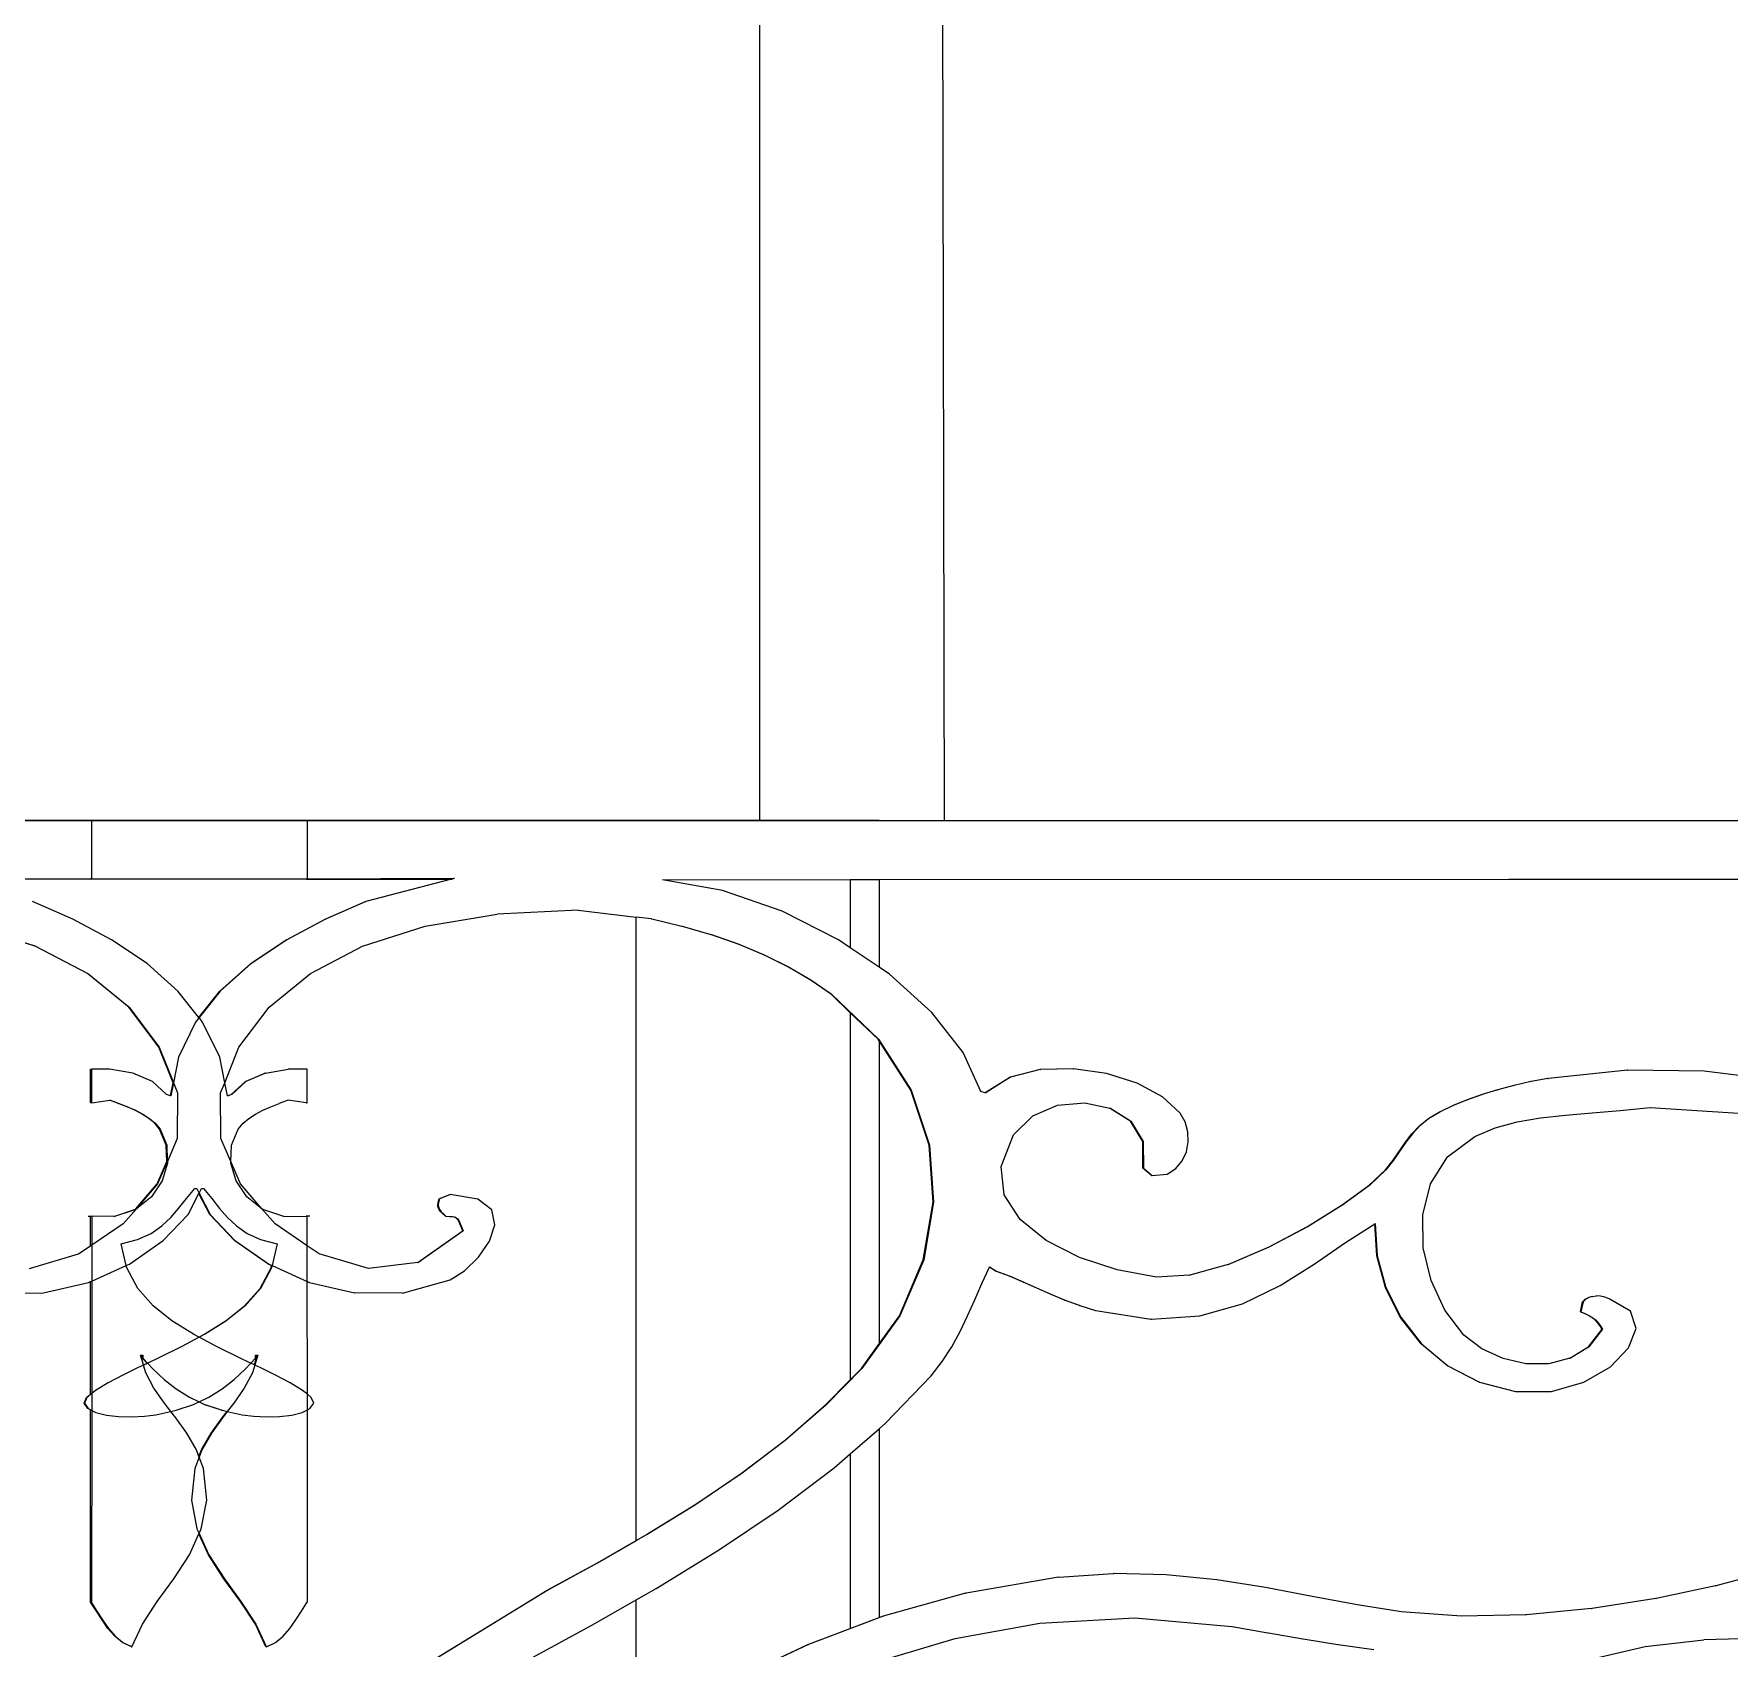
# Model space of a CAD drawing. Header units: inches. Extents: x 1397 to 20304, y -27267 to -746.
# Drawn here: x 13952.55 to 13971.95, y -23959.23 to -23940.76 of the extents above; entities that cross this region are included whole.
import ezdxf

# ---------------------------------------------------------------- set-up
doc = ezdxf.new("R2010")
doc.units = ezdxf.units.IN
doc.header["$LTSCALE"] = 17
doc.header["$MEASUREMENT"] = 0
doc.layers.add('25 BOT BAR', color=12, linetype='Continuous', lineweight=25)
doc.layers.add('WINDOW FRAME', color=161, linetype='Continuous', lineweight=20)

# ---------------------------------------------------------------- blocks, each defined once
blk = doc.blocks.new('A$C99292ed1')
for p, q in [((36.749, 29.91), (14.387, 29.91)), ((36.749, 29.076), (36.749, 29.91)), ((39.216, 29.91), (36.749, 29.91)), ((39.216, 29.91), (39.216, 29.076)), ((42.983, 29.91), (39.216, 29.91)), ((45.432, 29.91), (42.983, 29.91)), ((45.762, 29.91), (45.432, 29.91)), ((45.762, 29.91), (74.642, 29.91)), ((35.053, 29.081), (36.734, 29.076)), ((36.734, 29.07), (35.085, 29.07)), ((36.734, 29.076), (36.734, 29.07)), ((36.749, 29.076), (36.734, 29.076)), ((36.749, 29.07), (36.734, 29.07)), ((36.749, 29.07), (36.749, 29.076)), ((36.749, 29.076), (37.975, 29.073)), ((36.749, 29.07), (37.975, 29.073)), ((39.202, 29.07), (36.749, 29.07)), ((37.975, 29.073), (39.216, 29.076)), ((39.202, 29.07), (37.975, 29.073)), ((39.202, 29.07), (39.216, 29.07)), ((39.216, 29.076), (40.898, 29.081)), ((39.216, 29.076), (39.216, 29.07)), ((39.216, 29.07), (40.866, 29.07)), ((40.866, 29.07), (39.886, 28.749)), ((40.866, 29.07), (40.87, 29.07)), ((40.87, 29.07), (40.898, 29.081)), ((40.898, 29.081), (40.902, 29.081)), ((43.283, 29.06), (45.432, 29.062)), ((43.969, 28.908), (43.283, 29.06)), ((45.432, 29.062), (45.762, 29.063)), ((45.432, 29.062), (45.432, 28.088)), ((45.762, 29.063), (52.972, 29.07)), ((45.762, 29.063), (45.762, 27.809)), ((52.972, 29.07), (62.818, 29.081)), ((52.972, 29.07), (62.816, 29.07)), ((36.531, 28.498), (36.07, 28.749)), ((39.42, 28.498), (39.881, 28.749)), ((39.886, 28.749), (39.425, 28.498)), ((39.881, 28.749), (39.886, 28.749)), ((44.651, 28.612), (43.969, 28.908)), ((40.564, 28.396), (41.388, 28.57)), ((42.316, 28.624), (41.388, 28.57)), ((42.316, 28.624), (42.983, 28.525)), ((45.298, 28.202), (44.651, 28.612)), ((36.101, 28.111), (35.387, 28.396)), ((35.392, 28.396), (36.105, 28.111)), ((36.974, 28.203), (36.531, 28.498)), ((38.977, 28.203), (39.42, 28.498)), ((39.425, 28.498), (38.982, 28.203)), ((39.42, 28.498), (39.425, 28.498)), ((39.85, 28.111), (40.564, 28.396)), ((42.983, 19.61), (42.983, 28.525)), ((43.154, 28.5), (42.983, 28.525)), ((43.154, 28.5), (43.159, 28.5)), ((43.159, 28.5), (43.503, 28.399)), ((43.503, 28.399), (43.508, 28.399)), ((43.508, 28.399), (43.836, 28.278)), ((37.381, 27.861), (36.974, 28.203)), ((38.569, 27.861), (38.977, 28.203)), ((38.982, 28.203), (38.574, 27.861)), ((38.977, 28.203), (38.982, 28.203)), ((43.836, 28.278), (43.841, 28.278)), ((44.152, 28.139), (43.836, 28.278)), ((43.841, 28.278), (44.157, 28.139)), ((45.432, 28.088), (45.298, 28.202)), ((36.698, 27.722), (36.101, 28.111)), ((36.105, 28.111), (36.101, 28.111)), ((36.105, 28.111), (36.702, 27.722)), ((39.253, 27.722), (39.85, 28.111)), ((44.152, 28.139), (44.157, 28.139)), ((44.45, 27.983), (44.152, 28.139)), ((44.157, 28.139), (44.454, 27.983)), ((44.726, 27.81), (44.45, 27.983)), ((44.45, 27.983), (44.454, 27.983)), ((44.454, 27.983), (44.731, 27.81)), ((45.762, 27.809), (45.432, 28.088)), ((37.735, 27.468), (37.381, 27.861)), ((38.215, 27.468), (38.569, 27.861)), ((38.574, 27.861), (38.22, 27.468)), ((38.569, 27.861), (38.574, 27.861)), ((44.726, 27.81), (44.731, 27.81)), ((44.981, 27.623), (44.726, 27.81)), ((44.731, 27.81), (44.986, 27.623)), ((45.881, 27.708), (45.762, 27.809)), ((37.172, 27.237), (36.698, 27.722)), ((36.702, 27.722), (36.698, 27.722)), ((36.702, 27.722), (37.176, 27.237)), ((38.779, 27.237), (39.253, 27.722)), ((44.981, 27.623), (44.986, 27.623)), ((45.212, 27.422), (44.981, 27.623)), ((44.986, 27.623), (45.217, 27.422)), ((46.367, 27.161), (45.881, 27.708)), ((37.975, 27.092), (37.735, 27.468)), ((37.975, 27.092), (38.215, 27.468)), ((38.22, 27.468), (37.978, 27.088)), ((38.215, 27.468), (38.22, 27.468)), ((45.212, 27.422), (45.217, 27.422)), ((45.432, 27.159), (45.212, 27.422)), ((45.217, 27.422), (45.755, 26.78)), ((37.517, 26.664), (37.172, 27.237)), ((37.176, 27.237), (37.172, 27.237)), ((37.176, 27.237), (37.521, 26.664)), ((38.434, 26.664), (38.779, 27.237)), ((37.937, 27.024), (37.742, 26.525)), ((37.978, 27.088), (37.937, 27.024)), ((37.978, 27.088), (37.975, 27.092)), ((38.018, 27.024), (37.978, 27.088)), ((38.213, 26.525), (38.018, 27.024)), ((45.432, 27.159), (45.432, 21.909)), ((45.75, 26.78), (45.432, 27.159)), ((46.726, 26.592), (46.367, 27.161)), ((37.679, 26.158), (37.517, 26.664)), ((37.521, 26.664), (37.517, 26.664)), ((37.521, 26.664), (37.681, 26.168)), ((38.272, 26.158), (38.434, 26.664)), ((45.75, 26.78), (45.755, 26.78)), ((45.762, 26.758), (45.75, 26.78)), ((45.755, 26.78), (46.129, 26.052)), ((45.762, 26.758), (45.762, 22.421)), ((46.124, 26.052), (45.762, 26.758)), ((46.928, 26.032), (46.726, 26.592)), ((37.742, 26.525), (37.684, 26.158)), ((38.272, 26.158), (38.213, 26.525)), ((36.734, 26.351), (36.749, 26.351)), ((36.734, 25.869), (36.734, 26.351)), ((36.952, 26.349), (36.749, 26.351)), ((36.749, 25.87), (36.749, 26.351)), ((37.219, 26.293), (36.952, 26.349)), ((37.444, 26.176), (37.219, 26.293)), ((38.507, 26.176), (38.731, 26.293)), ((38.736, 26.293), (38.511, 26.176)), ((38.736, 26.293), (38.731, 26.293)), ((38.736, 26.293), (38.999, 26.349)), ((39.004, 26.349), (38.999, 26.349)), ((39.202, 26.351), (39.004, 26.349)), ((39.216, 26.351), (39.202, 26.351)), ((39.216, 25.869), (39.216, 26.351)), ((46.975, 26.013), (47.26, 26.235)), ((47.265, 26.235), (46.978, 26.011)), ((47.26, 26.235), (47.265, 26.235)), ((47.606, 26.345), (47.265, 26.235)), ((47.606, 26.345), (47.611, 26.345)), ((47.983, 26.358), (47.611, 26.345)), ((47.983, 26.358), (47.988, 26.358)), ((48.366, 26.288), (47.988, 26.358)), ((48.715, 26.149), (48.366, 26.288)), ((53.42, 26.219), (53.227, 26.173)), ((53.42, 26.219), (53.425, 26.219)), ((54.33, 26.338), (53.425, 26.219)), ((54.33, 26.338), (54.334, 26.338)), ((55.209, 26.322), (54.334, 26.338)), ((56.032, 26.192), (55.209, 26.322)), ((37.604, 25.991), (37.444, 26.176)), ((37.649, 25.972), (37.679, 26.158)), ((37.684, 26.158), (37.654, 25.97)), ((37.679, 26.158), (37.681, 26.168)), ((37.681, 26.168), (37.684, 26.158)), ((37.684, 26.158), (37.731, 26.011)), ((37.731, 26.011), (37.728, 25.361)), ((38.224, 26.011), (38.272, 26.158)), ((38.227, 25.361), (38.224, 26.011)), ((38.301, 25.972), (38.272, 26.158)), ((38.346, 25.991), (38.507, 26.176)), ((38.511, 26.176), (38.351, 25.991)), ((38.511, 26.176), (38.507, 26.176)), ((46.334, 25.266), (46.124, 26.052)), ((46.124, 26.052), (46.129, 26.052)), ((46.129, 26.052), (46.339, 25.266)), ((46.975, 26.013), (46.928, 26.032)), ((46.978, 26.011), (46.975, 26.013)), ((49.006, 25.955), (48.715, 26.149)), ((52.841, 26.058), (52.666, 25.989)), ((52.841, 26.058), (52.846, 26.058)), ((53.029, 26.119), (52.846, 26.058)), ((53.029, 26.119), (53.034, 26.119)), ((53.223, 26.173), (53.034, 26.119)), ((53.223, 26.173), (53.227, 26.173)), ((36.749, 25.87), (36.734, 25.869)), ((36.749, 25.87), (36.956, 25.907)), ((36.956, 25.907), (36.96, 25.908)), ((37.055, 25.86), (36.956, 25.907)), ((36.96, 25.908), (37.06, 25.86)), ((37.152, 25.813), (37.055, 25.86)), ((37.055, 25.86), (37.06, 25.86)), ((37.06, 25.86), (37.157, 25.813)), ((37.152, 25.813), (37.157, 25.813)), ((37.243, 25.764), (37.152, 25.813)), ((37.157, 25.813), (37.248, 25.764)), ((37.649, 25.972), (37.604, 25.991)), ((37.654, 25.97), (37.649, 25.972)), ((38.301, 25.972), (38.346, 25.991)), ((38.351, 25.991), (38.301, 25.97)), ((38.301, 25.97), (38.301, 25.972)), ((38.351, 25.991), (38.346, 25.991)), ((38.707, 25.764), (38.799, 25.813)), ((38.799, 25.813), (38.895, 25.86)), ((38.996, 25.908), (38.895, 25.86)), ((39.202, 25.87), (38.996, 25.908)), ((39.202, 25.87), (39.216, 25.869)), ((47.521, 25.684), (47.806, 25.836)), ((47.806, 25.836), (48.116, 25.871)), ((48.116, 25.871), (48.404, 25.793)), ((49.209, 25.721), (49.006, 25.955)), ((52.18, 25.742), (52.329, 25.831)), ((52.334, 25.831), (52.185, 25.742)), ((52.329, 25.831), (52.49, 25.914)), ((52.329, 25.831), (52.334, 25.831)), ((52.495, 25.914), (52.334, 25.831)), ((52.49, 25.914), (52.661, 25.989)), ((52.49, 25.914), (52.495, 25.914)), ((52.666, 25.989), (52.495, 25.914)), ((52.661, 25.989), (52.666, 25.989)), ((37.327, 25.709), (37.243, 25.764)), ((37.243, 25.764), (37.248, 25.764)), ((37.248, 25.764), (37.332, 25.709)), ((37.327, 25.709), (37.332, 25.709)), ((37.403, 25.648), (37.327, 25.709)), ((37.332, 25.709), (37.408, 25.648)), ((37.403, 25.648), (37.408, 25.648)), ((37.47, 25.577), (37.403, 25.648)), ((37.408, 25.648), (37.475, 25.577)), ((38.481, 25.577), (38.547, 25.648)), ((38.547, 25.648), (38.623, 25.709)), ((38.623, 25.709), (38.707, 25.764)), ((47.3, 25.41), (47.521, 25.684)), ((48.404, 25.793), (48.409, 25.793)), ((48.641, 25.607), (48.404, 25.793)), ((48.409, 25.793), (48.646, 25.607)), ((49.265, 25.596), (49.209, 25.721)), ((51.948, 25.539), (52.051, 25.644)), ((52.056, 25.644), (51.953, 25.539)), ((52.051, 25.644), (52.18, 25.742)), ((52.051, 25.644), (52.056, 25.644)), ((52.185, 25.742), (52.056, 25.644)), ((52.18, 25.742), (52.185, 25.742)), ((53.067, 25.596), (53.335, 25.654)), ((53.335, 25.654), (53.62, 25.695)), ((53.62, 25.695), (53.924, 25.728)), ((53.924, 25.728), (54.247, 25.761)), ((54.247, 25.761), (54.59, 25.804)), ((54.59, 25.804), (55.602, 25.721)), ((37.47, 25.577), (37.475, 25.577)), ((37.525, 25.493), (37.47, 25.577)), ((37.475, 25.577), (37.53, 25.493)), ((37.602, 25.264), (37.525, 25.493)), ((37.525, 25.493), (37.53, 25.493)), ((37.53, 25.493), (37.607, 25.264)), ((38.348, 25.264), (38.425, 25.493)), ((38.425, 25.493), (38.481, 25.577)), ((48.641, 25.607), (48.646, 25.607)), ((48.781, 25.319), (48.641, 25.607)), ((48.646, 25.607), (48.786, 25.319)), ((49.296, 25.456), (49.265, 25.596)), ((49.301, 25.311), (49.296, 25.456)), ((51.79, 25.309), (51.863, 25.428)), ((51.868, 25.428), (51.794, 25.309)), ((51.863, 25.428), (51.948, 25.539)), ((51.863, 25.428), (51.868, 25.428)), ((51.953, 25.539), (51.868, 25.428)), ((51.948, 25.539), (51.953, 25.539)), ((52.582, 25.389), (52.817, 25.51)), ((52.817, 25.51), (53.067, 25.596)), ((37.602, 25.264), (37.607, 25.264)), ((37.609, 25.031), (37.602, 25.264)), ((37.607, 25.264), (37.613, 25.044)), ((37.728, 25.361), (37.614, 25.031)), ((38.342, 25.031), (38.227, 25.361)), ((38.342, 25.031), (38.348, 25.264)), ((46.334, 25.266), (46.339, 25.266)), ((46.382, 24.448), (46.334, 25.266)), ((46.339, 25.266), (46.387, 24.448)), ((47.158, 24.961), (47.3, 25.41)), ((48.781, 25.319), (48.786, 25.319)), ((48.783, 24.933), (48.781, 25.319)), ((48.786, 25.319), (48.788, 24.933)), ((49.28, 25.168), (49.301, 25.311)), ((51.646, 25.051), (51.79, 25.309)), ((51.794, 25.309), (51.65, 25.051)), ((51.79, 25.309), (51.794, 25.309)), ((52.269, 25.097), (52.582, 25.389)), ((37.609, 25.031), (37.613, 25.044)), ((37.613, 25.044), (37.614, 25.031)), ((49.16, 24.929), (49.233, 25.038)), ((49.233, 25.038), (49.28, 25.168)), ((51.56, 24.912), (51.646, 25.051)), ((51.65, 25.051), (51.565, 24.912)), ((51.646, 25.051), (51.65, 25.051)), ((52.074, 24.711), (52.269, 25.097)), ((37.498, 24.711), (37.609, 25.031)), ((37.609, 25.018), (37.503, 24.711)), ((37.615, 25.008), (37.555, 24.753)), ((37.609, 25.018), (37.609, 25.031)), ((37.614, 25.031), (37.609, 25.018)), ((37.614, 25.031), (37.615, 25.008)), ((38.341, 25.008), (38.342, 25.031)), ((38.4, 24.753), (38.341, 25.008)), ((38.453, 24.711), (38.342, 25.031)), ((47.194, 24.556), (47.158, 24.961)), ((48.783, 24.933), (48.788, 24.933)), ((48.882, 24.829), (48.783, 24.933)), ((48.788, 24.933), (48.887, 24.829)), ((48.887, 24.829), (49.061, 24.85)), ((49.061, 24.85), (49.16, 24.929)), ((51.374, 24.694), (51.56, 24.912)), ((51.565, 24.912), (51.379, 24.694)), ((51.56, 24.912), (51.565, 24.912)), ((37.254, 24.355), (37.498, 24.711)), ((37.503, 24.711), (37.268, 24.369)), ((37.555, 24.753), (37.432, 24.524)), ((37.503, 24.711), (37.498, 24.711)), ((38.523, 24.524), (38.4, 24.753)), ((38.697, 24.355), (38.453, 24.711)), ((48.882, 24.829), (48.887, 24.829)), ((51.065, 24.411), (51.374, 24.694)), ((51.379, 24.694), (51.07, 24.411)), ((51.374, 24.694), (51.379, 24.694)), ((51.986, 24.266), (52.074, 24.711)), ((37.432, 24.524), (37.259, 24.355)), ((37.743, 24.36), (37.832, 24.499)), ((37.832, 24.499), (37.927, 24.643)), ((37.851, 24.272), (37.975, 24.573)), ((37.927, 24.643), (37.952, 24.643)), ((37.952, 24.643), (37.978, 24.579)), ((37.975, 24.573), (37.978, 24.579)), ((38.1, 24.272), (37.975, 24.573)), ((37.978, 24.579), (38.004, 24.643)), ((37.978, 24.579), (38.105, 24.272)), ((38.004, 24.643), (38.029, 24.643)), ((38.029, 24.643), (38.124, 24.499)), ((38.124, 24.499), (38.212, 24.36)), ((38.697, 24.355), (38.523, 24.524)), ((40.714, 24.445), (40.724, 24.497)), ((40.729, 24.497), (40.719, 24.445)), ((40.724, 24.497), (40.848, 24.56)), ((40.724, 24.497), (40.729, 24.497)), ((40.851, 24.559), (40.729, 24.497)), ((40.848, 24.56), (40.851, 24.559)), ((40.851, 24.559), (40.853, 24.56)), ((41.168, 24.491), (40.853, 24.56)), ((41.328, 24.337), (41.168, 24.491)), ((47.378, 24.2), (47.194, 24.556)), ((37.003, 24.246), (37.244, 24.346)), ((37.247, 24.345), (37.008, 24.245)), ((37.259, 24.355), (37.109, 24.137)), ((37.244, 24.346), (37.254, 24.355)), ((37.244, 24.346), (37.247, 24.345)), ((37.247, 24.345), (37.249, 24.346)), ((37.259, 24.355), (37.249, 24.346)), ((37.249, 24.346), (37.254, 24.355)), ((37.254, 24.355), (37.268, 24.369)), ((37.268, 24.369), (37.259, 24.355)), ((37.567, 23.899), (37.851, 24.272)), ((37.652, 24.228), (37.743, 24.36)), ((38.1, 24.272), (38.105, 24.272)), ((38.383, 23.899), (38.1, 24.272)), ((38.105, 24.272), (38.388, 23.899)), ((38.212, 24.36), (38.303, 24.228)), ((38.707, 24.346), (38.697, 24.355)), ((38.847, 24.137), (38.697, 24.355)), ((38.948, 24.246), (38.707, 24.346)), ((40.712, 24.404), (40.714, 24.445)), ((40.716, 24.37), (40.712, 24.404)), ((40.712, 24.404), (40.716, 24.404)), ((40.714, 24.445), (40.719, 24.445)), ((40.719, 24.445), (40.716, 24.404)), ((40.716, 24.404), (40.721, 24.37)), ((40.727, 24.34), (40.716, 24.37)), ((40.716, 24.37), (40.721, 24.37)), ((40.721, 24.37), (40.732, 24.34)), ((40.727, 24.34), (40.732, 24.34)), ((40.745, 24.312), (40.727, 24.34)), ((40.732, 24.34), (40.75, 24.312)), ((40.745, 24.312), (40.75, 24.312)), ((40.769, 24.283), (40.745, 24.312)), ((40.75, 24.312), (40.774, 24.283)), ((40.769, 24.283), (40.774, 24.283)), ((40.798, 24.249), (40.769, 24.283)), ((40.774, 24.283), (40.803, 24.249)), ((41.363, 24.126), (41.328, 24.337)), ((46.268, 23.624), (46.382, 24.448)), ((46.387, 24.448), (46.273, 23.624)), ((46.382, 24.448), (46.387, 24.448)), ((50.668, 24.101), (51.065, 24.411)), ((51.07, 24.411), (50.673, 24.101)), ((51.065, 24.411), (51.07, 24.411)), ((51.992, 23.794), (51.986, 24.266)), ((36.707, 24.249), (36.712, 24.249)), ((36.712, 24.249), (36.734, 24.248)), ((36.734, 24.248), (36.749, 24.248)), ((36.734, 23.825), (36.734, 24.248)), ((37.003, 24.246), (36.749, 24.248)), ((36.749, 24.248), (36.749, 23.837)), ((37.109, 24.137), (36.749, 23.833)), ((37.008, 24.245), (37.003, 24.246)), ((37.427, 24.003), (37.55, 24.108)), ((37.55, 24.108), (37.652, 24.228)), ((38.303, 24.228), (38.406, 24.108)), ((38.406, 24.108), (38.529, 24.003)), ((39.216, 23.825), (38.847, 24.137)), ((38.948, 24.246), (39.202, 24.248)), ((39.216, 24.248), (39.202, 24.248)), ((39.239, 24.249), (39.216, 24.248)), ((39.216, 23.825), (39.216, 24.248)), ((39.244, 24.249), (39.239, 24.249)), ((40.798, 24.249), (40.803, 24.249)), ((40.803, 24.249), (40.843, 24.245)), ((40.843, 24.245), (40.848, 24.245)), ((40.848, 24.245), (40.873, 24.243)), ((40.873, 24.243), (40.877, 24.243)), ((40.877, 24.243), (40.892, 24.24)), ((40.892, 24.24), (40.897, 24.24)), ((40.897, 24.24), (40.905, 24.235)), ((40.916, 24.226), (40.905, 24.235)), ((40.905, 24.235), (40.91, 24.235)), ((40.91, 24.235), (40.921, 24.226)), ((40.929, 24.21), (40.916, 24.226)), ((40.916, 24.226), (40.921, 24.226)), ((40.921, 24.226), (40.934, 24.21)), ((40.929, 24.21), (40.934, 24.21)), ((40.947, 24.186), (40.929, 24.21)), ((40.934, 24.21), (40.952, 24.186)), ((40.947, 24.186), (40.952, 24.186)), ((40.997, 24.041), (40.947, 24.186)), ((40.952, 24.186), (41.002, 24.041)), ((41.302, 23.89), (41.363, 24.126)), ((47.676, 23.899), (47.378, 24.2)), ((50.221, 23.804), (50.668, 24.101)), ((50.673, 24.101), (50.226, 23.804)), ((50.668, 24.101), (50.673, 24.101)), ((51.101, 23.871), (51.437, 24.141)), ((51.437, 24.141), (51.441, 24.145)), ((51.459, 23.683), (51.437, 24.141)), ((51.441, 24.145), (51.464, 23.683)), ((37.084, 23.855), (37.274, 23.917)), ((37.18, 23.563), (37.567, 23.899)), ((37.274, 23.917), (37.427, 24.003)), ((38.771, 23.563), (38.383, 23.899)), ((38.383, 23.899), (38.388, 23.899)), ((38.388, 23.899), (38.776, 23.563)), ((38.529, 24.003), (38.681, 23.917)), ((38.681, 23.917), (38.872, 23.855)), ((40.481, 23.588), (40.997, 24.041)), ((41.002, 24.041), (40.486, 23.588)), ((40.997, 24.041), (41.002, 24.041)), ((41.177, 23.66), (41.302, 23.89)), ((48.057, 23.658), (47.676, 23.899)), ((50.743, 23.561), (51.101, 23.871)), ((36.037, 23.502), (36.597, 23.709)), ((36.597, 23.709), (36.734, 23.825)), ((36.602, 23.709), (36.597, 23.709)), ((36.734, 23.821), (36.602, 23.709)), ((36.734, 23.825), (36.749, 23.837)), ((36.749, 23.833), (36.734, 23.821)), ((36.734, 23.821), (36.734, 23.825)), ((36.749, 23.833), (36.748, 23.32)), ((36.749, 23.837), (36.749, 23.833)), ((37.143, 23.542), (37.084, 23.855)), ((38.872, 23.855), (38.813, 23.542)), ((39.353, 23.709), (39.216, 23.825)), ((39.216, 23.315), (39.216, 23.825)), ((39.918, 23.502), (39.353, 23.709)), ((49.758, 23.558), (50.221, 23.804)), ((50.226, 23.804), (49.763, 23.558)), ((50.221, 23.804), (50.226, 23.804)), ((51.459, 23.683), (51.464, 23.683)), ((51.558, 23.23), (51.459, 23.683)), ((51.464, 23.683), (51.563, 23.23)), ((52.081, 23.328), (51.992, 23.794)), ((36.748, 23.32), (37.143, 23.542)), ((37.143, 23.542), (37.18, 23.563)), ((37.149, 23.509), (37.143, 23.542)), ((37.275, 23.216), (37.149, 23.509)), ((38.676, 23.216), (38.802, 23.509)), ((38.806, 23.509), (38.68, 23.216)), ((38.771, 23.563), (38.776, 23.563)), ((38.808, 23.542), (38.771, 23.563)), ((38.776, 23.563), (38.808, 23.544)), ((38.802, 23.509), (38.808, 23.542)), ((38.806, 23.509), (38.802, 23.509)), ((38.812, 23.54), (38.806, 23.509)), ((38.808, 23.542), (38.808, 23.544)), ((38.808, 23.544), (38.813, 23.542)), ((38.812, 23.54), (38.808, 23.542)), ((38.813, 23.542), (38.812, 23.54)), ((38.813, 23.542), (39.216, 23.315)), ((40.481, 23.588), (39.918, 23.502)), ((40.481, 23.588), (40.486, 23.588)), ((41.017, 23.465), (41.177, 23.66)), ((45.994, 22.823), (46.268, 23.624)), ((46.273, 23.624), (45.999, 22.823)), ((46.268, 23.624), (46.273, 23.624)), ((46.94, 23.285), (47.026, 23.52)), ((47.026, 23.52), (47.027, 23.523)), ((47.097, 23.461), (47.026, 23.52)), ((47.027, 23.523), (47.102, 23.461)), ((48.488, 23.483), (48.057, 23.658)), ((49.758, 23.558), (49.321, 23.403)), ((49.758, 23.558), (49.763, 23.558)), ((50.355, 23.255), (50.743, 23.561)), ((36.195, 23.15), (36.713, 23.3)), ((36.713, 23.3), (36.734, 23.312)), ((36.734, 23.312), (36.748, 23.32)), ((36.734, 21.702), (36.734, 23.312)), ((36.748, 23.32), (36.748, 21.716)), ((39.216, 23.312), (39.216, 23.315)), ((39.216, 23.315), (39.242, 23.3)), ((39.237, 23.3), (39.216, 23.312)), ((39.217, 21.702), (39.216, 23.312)), ((39.237, 23.3), (39.242, 23.3)), ((39.242, 23.3), (39.756, 23.15)), ((40.306, 23.149), (40.853, 23.336)), ((40.853, 23.336), (41.017, 23.465)), ((47.097, 23.461), (47.102, 23.461)), ((47.257, 23.388), (47.097, 23.461)), ((47.102, 23.461), (47.262, 23.388)), ((47.257, 23.388), (47.262, 23.388)), ((47.413, 23.306), (47.257, 23.388)), ((47.262, 23.388), (47.418, 23.306)), ((47.413, 23.306), (47.418, 23.306)), ((47.724, 23.132), (47.413, 23.306)), ((47.418, 23.306), (47.729, 23.132)), ((48.937, 23.378), (48.488, 23.483)), ((49.317, 23.403), (48.937, 23.378)), ((49.317, 23.403), (49.321, 23.403)), ((52.24, 22.902), (52.081, 23.328)), ((35.644, 23.149), (36.195, 23.15)), ((37.451, 22.967), (37.275, 23.216)), ((38.499, 22.967), (38.676, 23.216)), ((38.68, 23.216), (38.504, 22.967)), ((38.68, 23.216), (38.676, 23.216)), ((40.306, 23.149), (39.756, 23.15)), ((46.858, 23.051), (46.94, 23.285)), ((47.724, 23.132), (47.729, 23.132)), ((47.886, 23.047), (47.724, 23.132)), ((47.729, 23.132), (47.891, 23.047)), ((49.923, 22.995), (50.355, 23.255)), ((51.558, 23.23), (51.563, 23.23)), ((51.729, 22.804), (51.558, 23.23)), ((51.563, 23.23), (51.734, 22.804)), ((53.925, 23.101), (53.888, 23.086)), ((53.925, 23.101), (53.93, 23.101)), ((53.93, 23.101), (53.97, 23.107)), ((53.97, 23.107), (53.973, 23.106)), ((53.975, 23.107), (53.973, 23.106)), ((54.022, 23.102), (53.975, 23.107)), ((54.071, 23.089), (54.022, 23.102)), ((37.667, 22.752), (37.451, 22.967)), ((38.284, 22.752), (38.499, 22.967)), ((38.504, 22.967), (38.289, 22.752)), ((38.504, 22.967), (38.499, 22.967)), ((46.776, 22.822), (46.858, 23.051)), ((47.886, 23.047), (47.891, 23.047)), ((48.056, 22.969), (47.886, 23.047)), ((47.891, 23.047), (48.061, 22.969)), ((48.056, 22.969), (48.061, 22.969)), ((48.061, 22.969), (48.238, 22.901)), ((48.238, 22.901), (48.242, 22.901)), ((48.242, 22.901), (48.875, 22.776)), ((49.436, 22.822), (49.923, 22.995)), ((52.458, 22.548), (52.24, 22.902)), ((53.792, 22.88), (53.817, 23.025)), ((53.822, 23.025), (53.797, 22.88)), ((53.817, 23.025), (53.847, 23.061)), ((53.817, 23.025), (53.822, 23.025)), ((53.852, 23.061), (53.822, 23.025)), ((53.847, 23.061), (53.884, 23.086)), ((53.847, 23.061), (53.852, 23.061)), ((53.888, 23.086), (53.852, 23.061)), ((53.884, 23.086), (53.888, 23.086)), ((54.119, 23.066), (54.071, 23.089)), ((54.363, 22.889), (54.119, 23.066)), ((37.912, 22.561), (37.667, 22.752)), ((38.039, 22.561), (38.284, 22.752)), ((38.289, 22.752), (38.044, 22.561)), ((38.289, 22.752), (38.284, 22.752)), ((45.999, 22.823), (45.564, 22.071)), ((45.762, 22.421), (45.994, 22.823)), ((45.994, 22.823), (45.999, 22.823)), ((46.689, 22.598), (46.776, 22.822)), ((48.878, 22.777), (48.875, 22.776)), ((48.878, 22.777), (48.88, 22.776)), ((48.88, 22.776), (49.436, 22.822)), ((51.729, 22.804), (51.734, 22.804)), ((51.968, 22.424), (51.729, 22.804)), ((51.734, 22.804), (51.973, 22.424)), ((53.792, 22.88), (53.797, 22.88)), ((53.845, 22.851), (53.792, 22.88)), ((53.797, 22.88), (53.85, 22.851)), ((53.845, 22.851), (53.85, 22.851)), ((53.89, 22.823), (53.845, 22.851)), ((53.85, 22.851), (53.894, 22.823)), ((53.89, 22.823), (53.894, 22.823)), ((53.927, 22.796), (53.89, 22.823)), ((53.894, 22.823), (53.932, 22.796)), ((53.927, 22.796), (53.932, 22.796)), ((53.959, 22.765), (53.927, 22.796)), ((53.932, 22.796), (53.964, 22.765)), ((53.959, 22.765), (53.964, 22.765)), ((53.988, 22.729), (53.959, 22.765)), ((53.964, 22.765), (53.992, 22.729)), ((53.988, 22.729), (53.992, 22.729)), ((54.014, 22.685), (53.988, 22.729)), ((53.992, 22.729), (54.019, 22.685)), ((54.358, 22.887), (54.358, 22.886)), ((54.428, 22.641), (54.363, 22.889)), ((37.978, 22.517), (37.78, 22.386)), ((37.975, 22.519), (37.912, 22.561)), ((37.975, 22.519), (38.039, 22.561)), ((37.978, 22.517), (37.975, 22.519)), ((38.044, 22.561), (37.978, 22.517)), ((38.175, 22.386), (37.978, 22.517)), ((38.044, 22.561), (38.039, 22.561)), ((46.594, 22.38), (46.689, 22.598)), ((52.663, 22.349), (52.458, 22.548)), ((53.883, 22.378), (54.04, 22.631)), ((54.045, 22.631), (53.888, 22.378)), ((54.014, 22.685), (54.019, 22.685)), ((54.04, 22.631), (54.014, 22.685)), ((54.019, 22.685), (54.045, 22.631)), ((54.04, 22.631), (54.045, 22.631)), ((54.343, 22.363), (54.428, 22.641)), ((37.78, 22.386), (37.508, 22.216)), ((38.447, 22.216), (38.175, 22.386)), ((45.559, 22.071), (45.762, 22.421)), ((46.485, 22.17), (46.594, 22.38)), ((51.968, 22.424), (51.973, 22.424)), ((52.27, 22.108), (51.968, 22.424)), ((51.973, 22.424), (52.275, 22.108)), ((52.906, 22.211), (52.663, 22.349)), ((53.672, 22.216), (53.883, 22.378)), ((53.888, 22.378), (53.677, 22.216)), ((53.883, 22.378), (53.888, 22.378)), ((54.135, 22.094), (54.343, 22.363)), ((37.339, 22.12), (37.307, 22.258)), ((37.307, 22.258), (37.327, 22.258)), ((37.327, 22.216), (37.327, 22.258)), ((37.327, 22.258), (37.332, 22.258)), ((37.327, 22.216), (37.332, 22.216)), ((37.382, 22.145), (37.327, 22.216)), ((37.332, 22.258), (37.332, 22.216)), ((37.332, 22.216), (37.385, 22.147)), ((37.339, 22.12), (37.382, 22.145)), ((37.383, 22.143), (37.34, 22.118)), ((37.382, 22.145), (37.385, 22.147)), ((37.383, 22.143), (37.382, 22.145)), ((37.386, 22.145), (37.383, 22.143)), ((37.385, 22.147), (37.386, 22.145)), ((37.413, 22.16), (37.386, 22.145)), ((37.386, 22.145), (37.453, 22.058)), ((37.508, 22.216), (37.413, 22.16)), ((38.542, 22.16), (38.447, 22.216)), ((38.503, 22.058), (38.569, 22.145)), ((38.569, 22.145), (38.542, 22.16)), ((38.569, 22.145), (38.624, 22.216)), ((38.611, 22.12), (38.569, 22.145)), ((38.611, 22.12), (38.644, 22.258)), ((38.649, 22.258), (38.615, 22.118)), ((38.624, 22.216), (38.624, 22.258)), ((38.624, 22.258), (38.644, 22.258)), ((38.644, 22.258), (38.649, 22.258)), ((46.358, 21.967), (46.485, 22.17)), ((53.168, 22.138), (52.906, 22.211)), ((53.431, 22.138), (53.168, 22.138)), ((53.672, 22.216), (53.431, 22.138)), ((53.672, 22.216), (53.677, 22.216)), ((37.104, 21.976), (36.937, 21.866)), ((37.271, 22.077), (37.104, 21.976)), ((37.34, 22.118), (37.271, 22.077)), ((37.34, 22.118), (37.339, 22.12)), ((37.366, 22.01), (37.34, 22.118)), ((37.461, 21.786), (37.366, 22.01)), ((37.453, 22.058), (37.579, 21.912)), ((38.377, 21.912), (38.503, 22.058)), ((38.59, 22.01), (38.494, 21.786)), ((38.615, 22.118), (38.59, 22.01)), ((38.615, 22.118), (38.611, 22.12)), ((38.684, 22.077), (38.615, 22.118)), ((38.851, 21.976), (38.684, 22.077)), ((39.019, 21.866), (38.851, 21.976)), ((45.564, 22.071), (45.151, 21.544)), ((45.432, 21.909), (45.559, 22.071)), ((45.559, 22.071), (45.564, 22.071)), ((45.835, 21.288), (46.358, 21.967)), ((52.27, 22.108), (52.275, 22.108)), ((52.632, 21.873), (52.27, 22.108)), ((52.275, 22.108), (52.637, 21.873)), ((53.832, 21.874), (54.135, 22.094)), ((36.792, 21.756), (36.748, 21.711)), ((36.937, 21.866), (36.792, 21.756)), ((37.581, 21.574), (37.461, 21.786)), ((37.579, 21.912), (37.715, 21.778)), ((37.715, 21.778), (37.867, 21.659)), ((38.088, 21.659), (38.24, 21.778)), ((38.24, 21.778), (38.377, 21.912)), ((38.494, 21.786), (38.374, 21.574)), ((39.163, 21.756), (39.019, 21.866)), ((39.217, 21.702), (39.163, 21.756)), ((45.146, 21.544), (45.432, 21.909)), ((52.632, 21.873), (52.637, 21.873)), ((52.637, 21.873), (53.048, 21.739)), ((53.048, 21.739), (53.053, 21.739)), ((53.053, 21.739), (53.462, 21.743)), ((53.462, 21.743), (53.832, 21.874)), ((36.66, 21.573), (36.689, 21.656)), ((36.665, 21.573), (36.66, 21.573)), ((36.704, 21.496), (36.66, 21.573)), ((36.694, 21.656), (36.665, 21.573)), ((36.665, 21.573), (36.708, 21.496)), ((36.689, 21.656), (36.734, 21.702)), ((36.694, 21.656), (36.689, 21.656)), ((36.734, 21.697), (36.694, 21.656)), ((36.734, 21.702), (36.748, 21.716)), ((36.748, 21.711), (36.734, 21.697)), ((36.734, 21.697), (36.734, 21.702)), ((36.748, 21.716), (36.748, 21.711)), ((36.748, 21.711), (36.748, 21.471)), ((37.654, 21.455), (37.581, 21.574)), ((37.715, 21.472), (37.915, 21.556)), ((37.867, 21.659), (37.978, 21.593)), ((37.915, 21.556), (37.975, 21.592)), ((37.975, 21.592), (37.978, 21.593)), ((38.036, 21.556), (37.975, 21.592)), ((37.978, 21.593), (38.088, 21.659)), ((37.978, 21.593), (38.04, 21.556)), ((38.036, 21.556), (38.04, 21.556)), ((38.235, 21.472), (38.036, 21.556)), ((38.04, 21.556), (38.24, 21.472)), ((38.374, 21.574), (38.3, 21.454)), ((39.262, 21.656), (39.217, 21.702)), ((39.217, 21.477), (39.217, 21.702)), ((39.247, 21.496), (39.291, 21.573)), ((39.291, 21.573), (39.262, 21.656)), ((44.686, 21.046), (45.146, 21.544)), ((45.151, 21.544), (44.691, 21.046)), ((45.146, 21.544), (45.151, 21.544)), ((36.708, 21.496), (36.704, 21.496)), ((36.734, 21.477), (36.704, 21.496)), ((36.708, 21.496), (36.734, 21.48)), ((36.733, 18.931), (36.734, 21.477)), ((36.734, 21.477), (36.734, 21.48)), ((36.734, 21.48), (36.748, 21.471)), ((36.748, 21.468), (36.734, 21.477)), ((36.748, 21.468), (36.746, 18.736)), ((36.748, 21.471), (36.796, 21.44)), ((36.748, 21.471), (36.748, 21.468)), ((36.796, 21.44), (36.916, 21.403)), ((36.916, 21.403), (37.056, 21.383)), ((37.056, 21.383), (37.205, 21.378)), ((37.205, 21.378), (37.352, 21.387)), ((37.352, 21.387), (37.483, 21.407)), ((37.483, 21.407), (37.654, 21.455)), ((37.654, 21.455), (37.715, 21.472)), ((37.711, 21.364), (37.654, 21.455)), ((37.837, 21.145), (37.711, 21.364)), ((38.114, 21.145), (38.24, 21.364)), ((38.245, 21.364), (38.119, 21.145)), ((38.235, 21.472), (38.24, 21.472)), ((38.24, 21.472), (38.297, 21.456)), ((38.24, 21.364), (38.297, 21.456)), ((38.245, 21.364), (38.24, 21.364)), ((38.3, 21.454), (38.245, 21.364)), ((38.3, 21.454), (38.297, 21.456)), ((38.3, 21.454), (38.472, 21.407)), ((38.472, 21.407), (38.604, 21.387)), ((38.604, 21.387), (38.75, 21.378)), ((38.75, 21.378), (38.899, 21.383)), ((38.899, 21.383), (39.04, 21.403)), ((39.04, 21.403), (39.159, 21.44)), ((39.159, 21.44), (39.217, 21.477)), ((39.217, 21.477), (39.247, 21.496)), ((39.218, 18.931), (39.217, 21.477)), ((45.432, 20.85), (45.762, 21.209)), ((45.762, 21.209), (45.835, 21.288)), ((45.762, 21.209), (45.762, 18.509)), ((37.946, 20.907), (37.837, 21.145)), ((38.004, 20.907), (38.114, 21.145)), ((38.119, 21.145), (38.009, 20.907)), ((38.119, 21.145), (38.114, 21.145)), ((44.188, 20.574), (44.686, 21.046)), ((44.691, 21.046), (44.193, 20.574)), ((44.686, 21.046), (44.691, 21.046)), ((37.978, 20.802), (37.93, 20.64)), ((37.975, 20.81), (37.946, 20.907)), ((37.975, 20.81), (38.004, 20.907)), ((37.978, 20.802), (37.975, 20.81)), ((38.009, 20.907), (37.978, 20.802)), ((38.026, 20.64), (37.978, 20.802)), ((38.009, 20.907), (38.004, 20.907)), ((45.247, 20.648), (45.432, 20.85)), ((45.432, 20.85), (45.432, 18.352)), ((37.93, 20.64), (37.89, 20.185)), ((38.066, 20.185), (38.026, 20.64)), ((43.659, 20.126), (44.188, 20.574)), ((44.193, 20.574), (43.664, 20.126)), ((44.188, 20.574), (44.193, 20.574)), ((44.606, 20.044), (45.247, 20.648)), ((37.89, 20.185), (37.953, 19.777)), ((38.002, 19.777), (38.066, 20.185)), ((43.107, 19.699), (43.659, 20.126)), ((43.664, 20.126), (43.112, 19.699)), ((43.659, 20.126), (43.664, 20.126)), ((43.924, 19.47), (44.606, 20.044)), ((37.866, 19.406), (37.975, 19.703)), ((37.953, 19.777), (37.978, 19.71)), ((37.975, 19.703), (37.978, 19.71)), ((38.084, 19.406), (37.975, 19.703)), ((37.978, 19.71), (38.002, 19.777)), ((37.978, 19.71), (38.089, 19.406)), ((42.539, 19.291), (42.983, 19.61)), ((43.112, 19.699), (42.544, 19.291)), ((42.983, 19.61), (43.107, 19.699)), ((43.107, 19.699), (43.112, 19.699)), ((43.212, 18.925), (43.924, 19.47)), ((37.689, 19.062), (37.866, 19.406)), ((38.089, 19.406), (38.084, 19.406)), ((38.262, 19.062), (38.084, 19.406)), ((38.089, 19.406), (38.267, 19.062)), ((41.964, 18.898), (42.539, 19.291)), ((42.544, 19.291), (41.969, 18.898)), ((42.539, 19.291), (42.544, 19.291)), ((37.499, 18.735), (37.689, 19.062)), ((38.451, 18.735), (38.262, 19.062)), ((38.267, 19.062), (38.262, 19.062)), ((38.267, 19.062), (38.456, 18.735)), ((47.816, 19.085), (46.758, 18.857)), ((47.816, 19.085), (47.821, 19.085)), ((47.821, 19.085), (48.443, 19.139)), ((48.443, 19.139), (48.446, 19.138)), ((48.448, 19.139), (48.446, 19.138)), ((49.05, 19.119), (48.448, 19.139)), ((49.628, 19.045), (49.05, 19.119)), ((50.185, 18.936), (49.628, 19.045)), ((55.928, 19.155), (55.341, 18.959)), ((36.734, 18.928), (36.733, 18.931)), ((36.734, 18.908), (36.734, 18.928)), ((36.734, 18.729), (36.734, 18.908)), ((36.734, 18.908), (36.746, 18.736)), ((39.216, 18.928), (39.218, 18.931)), ((39.216, 18.928), (39.216, 18.729)), ((40.501, 17.778), (41.964, 18.898)), ((41.969, 18.898), (40.506, 17.778)), ((41.964, 18.898), (41.969, 18.898)), ((42.983, 18.762), (43.212, 18.925)), ((46.753, 18.857), (45.81, 18.529)), ((46.753, 18.857), (46.758, 18.857)), ((50.721, 18.81), (50.185, 18.936)), ((55.336, 18.959), (54.66, 18.781)), ((55.336, 18.959), (55.341, 18.959)), ((36.746, 18.715), (36.734, 18.729)), ((36.742, 18.715), (36.734, 18.729)), ((36.742, 18.715), (36.746, 18.715)), ((36.803, 18.599), (36.742, 18.715)), ((36.746, 18.736), (36.747, 18.725)), ((36.747, 18.725), (36.746, 18.715)), ((36.749, 18.712), (36.746, 18.715)), ((36.749, 18.712), (36.808, 18.599)), ((37.329, 18.414), (37.499, 18.735)), ((38.456, 18.735), (38.451, 18.735)), ((38.622, 18.414), (38.451, 18.735)), ((38.456, 18.735), (38.627, 18.414)), ((39.148, 18.599), (39.208, 18.715)), ((39.208, 18.715), (39.216, 18.729)), ((42.482, 18.404), (42.983, 18.762)), ((42.983, 16.855), (42.983, 18.762)), ((51.239, 18.687), (50.721, 18.81)), ((51.739, 18.587), (51.239, 18.687)), ((53.92, 18.638), (53.169, 18.547)), ((53.92, 18.638), (53.925, 18.638)), ((54.655, 18.781), (53.925, 18.638)), ((54.655, 18.781), (54.66, 18.781)), ((36.803, 18.599), (36.808, 18.599)), ((36.866, 18.475), (36.803, 18.599)), ((36.808, 18.599), (36.87, 18.475)), ((36.866, 18.475), (36.87, 18.475)), ((36.934, 18.352), (36.866, 18.475)), ((36.87, 18.475), (36.939, 18.352)), ((39.016, 18.352), (39.085, 18.475)), ((39.085, 18.475), (39.148, 18.599)), ((45.81, 18.529), (44.953, 18.123)), ((45.432, 18.352), (45.762, 18.509)), ((45.762, 18.509), (45.805, 18.529)), ((45.805, 18.529), (45.81, 18.529)), ((47.603, 18.427), (48.689, 18.504)), ((48.689, 18.504), (49.8, 18.38)), ((52.429, 18.525), (51.739, 18.587)), ((53.165, 18.547), (52.429, 18.525)), ((53.165, 18.547), (53.169, 18.547)), ((36.934, 18.352), (36.939, 18.352)), ((37.011, 18.241), (36.934, 18.352)), ((36.939, 18.352), (37.016, 18.241)), ((37.208, 18.089), (37.329, 18.414)), ((38.743, 18.089), (38.622, 18.414)), ((38.627, 18.414), (38.622, 18.414)), ((38.627, 18.414), (38.747, 18.092)), ((38.939, 18.241), (39.016, 18.352)), ((41.745, 17.903), (42.482, 18.404)), ((44.948, 18.123), (45.432, 18.352)), ((46.632, 18.209), (47.603, 18.427)), ((49.8, 18.38), (49.805, 18.38)), ((49.805, 18.38), (50.214, 18.291)), ((50.214, 18.291), (50.219, 18.291)), ((50.219, 18.291), (50.614, 18.205)), ((37.1, 18.15), (37.011, 18.241)), ((37.011, 18.241), (37.016, 18.241)), ((37.016, 18.241), (37.105, 18.15)), ((37.1, 18.15), (37.105, 18.15)), ((37.203, 18.089), (37.1, 18.15)), ((37.105, 18.15), (37.204, 18.092)), ((37.204, 18.092), (37.203, 18.089)), ((37.203, 18.089), (37.208, 18.089)), ((37.204, 18.092), (37.208, 18.089)), ((38.747, 18.092), (38.743, 18.089)), ((38.748, 18.089), (38.743, 18.089)), ((38.747, 18.092), (38.748, 18.089)), ((38.748, 18.089), (38.851, 18.15)), ((38.851, 18.15), (38.939, 18.241)), ((44.159, 17.66), (44.948, 18.123)), ((44.953, 18.123), (44.164, 17.66)), ((44.948, 18.123), (44.953, 18.123)), ((45.762, 17.882), (46.632, 18.209)), ((50.614, 18.205), (50.618, 18.205)), ((50.618, 18.205), (51.013, 18.123)), ((51.013, 18.123), (51.017, 18.123)), ((51.017, 18.123), (51.425, 18.052)), ((53.959, 17.927), (54.532, 18.094)), ((54.532, 18.094), (55.203, 18.189)), ((55.979, 18.214), (55.203, 18.189))]:
    blk.add_line(p, q)

msp = doc.modelspace()

# ---------------------------------------------------------------- linework, layer by layer
at = {"layer": '25 BOT BAR'}
msp.add_line((13916.475, -23949.759), (14064.475, -23949.759), dxfattribs=at)
at = {"layer": 'WINDOW FRAME'}
for p, q in [((13960.855, -23890.759), (13960.855, -23949.759)), ((13962.855, -23890.759), (13962.967, -23949.759))]:
    msp.add_line(p, q, dxfattribs=at)

# ---------------------------------------------------------------- block references
at = {"layer": '25 BOT BAR', "yscale": 0.8}
msp.add_blockref('A$C99292ed1', (13916.461, -23973.687), dxfattribs=at)

doc.saveas('drawing.dxf')
